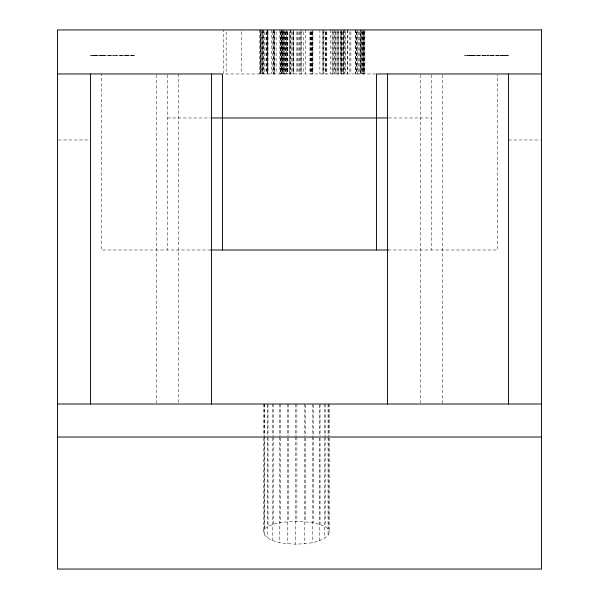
<?xml version="1.0" encoding="UTF-8"?>
<svg xmlns="http://www.w3.org/2000/svg" width="599" height="599" viewBox="0 0 599 599"><rect width="100%" height="100%" fill="white"/><g stroke="black" fill="none" stroke-linecap="round" stroke-linejoin="round"><path stroke-width="0.45" stroke-dasharray="3 2.25" d="M134.453 55.34L131.51 55.34L134.348 55.325M491.996 55.303L508.529 55.303L489.87 55.318M96.379 55.31L90.471 55.303L91.595 55.318M470.417 55.318L464.547 55.303L498.81 55.31M329.33 437.959L329.33 532.129L328.057 535.296C319.522 543.278 306.823 543.69 295.771 544.177C284.982 543.518 272.343 543.128 264.301 534.9L263.32 531.717L264.593 528.647L264.593 437.023M264.593 528.647C273.78 521.931 285.97 521.991 296.879 521.489C307.512 522.141 319.604 522.014 328.349 528.969L329.33 532.129M506.627 55.34L507.877 55.303M92.373 55.34L116.393 55.303M133.802 55.303L115.802 55.318M94.672 55.34L101.253 55.318M475.554 55.34L466.778 55.31M131.51 55.34L132.132 55.303L116.251 55.31M501.266 55.34L500.36 55.295L506.2 55.303M114.768 55.333L99.936 55.31M490.461 55.303L472.424 55.31M505.593 55.333L506.222 55.295M123.461 55.34L128.583 55.318M122.338 55.303L117.928 55.303M125.386 55.34L129.766 55.31M504.777 55.325L505.167 55.318M128.807 55.34L127.475 55.31L130.552 55.31M503.849 55.31L499.064 55.31M105.671 55.333L103.522 55.34L106.457 55.31M479.739 55.333L477.59 55.34L480.525 55.31M91.812 55.318L93.414 55.34M485.729 55.303L482.607 55.303M111.706 55.303L108.539 55.303M102.639 55.303L94.38 55.31M471.525 55.31L472.708 55.303M375.543 73.962L223.405 73.962L223.405 29.95M167.473 117.966L210.399 117.966M388.601 117.966L431.527 117.966M58.373 139.971L90.464 139.971M508.536 139.971L540.627 139.971M210.758 249.993L101.463 249.993L101.463 73.962M388.242 249.993L497.537 249.993L497.537 74.89M487.346 55.303L488.836 55.333M471.817 55.34L469.414 55.303M496.406 55.303L497.529 55.34M490.319 55.31L491.105 55.34M126.292 55.295L127.19 55.34M116.348 55.303L117.037 55.34M466.868 55.295L467.49 55.34M465.221 55.303L465.61 55.333M91.153 55.303L91.542 55.333M442.526 74.89L442.526 404.018M431.527 74.875L431.527 249.993M420.52 74.89L420.52 403.082M364.873 29.95L364.873 73.962M364.267 31.784L364.267 73.962M363.997 31.784L363.997 73.962M363.878 31.784L363.937 73.962M363.803 29.95L363.818 73.962M363.308 31.784L363.308 73.962M362.964 29.95L362.964 73.962M362.597 31.784L362.597 73.962M362.455 31.784L362.455 73.962M361.377 29.95L361.377 73.962M361.115 31.784L361.115 73.962M360.89 31.784L360.89 73.962M359.677 31.784L359.677 73.962M358.606 31.784L358.606 73.962M357.236 29.95L357.236 73.962M356.997 31.784L356.997 73.962M356.412 31.784L356.412 73.962M356.188 31.784L356.188 73.962M355.319 29.95L355.319 73.962M355.207 29.95L355.207 73.962M350.879 31.784L350.872 73.962M349.823 31.784L349.823 73.962M347.847 29.95L347.787 73.962M347.69 29.95L347.69 73.962M345.788 31.784L345.788 73.962M344.934 29.95L344.934 73.962M344.081 29.95L344.081 73.962M343.796 31.784L343.796 73.962M343.287 29.95L343.287 73.962M343.145 31.784L343.13 73.962M342.755 31.784L342.755 73.962M341.812 31.784L341.842 73.962M341.52 29.95L341.52 73.962M341.423 31.784L341.423 73.962M341.183 31.784L341.138 73.962M340.352 29.95L340.352 73.962M340.239 31.784L340.187 73.962M338.338 29.95L338.338 73.962M338.053 31.784L338.053 73.962M337.926 31.784L337.926 73.962M337.057 29.95L337.057 73.962M335.964 31.784L335.964 73.962M335.155 31.784L335.155 73.962M334.968 29.95L334.968 73.962M334.1 29.95L334.1 73.962M333.351 31.784L333.351 73.962M332.819 31.784L332.819 73.962M332.116 29.95L332.116 73.962M330.506 29.95L330.423 73.962M329.33 404.018L329.33 436.109M328.349 404.018L328.349 436.109M328.349 437.951L328.349 528.969M328.057 404.018L328.057 436.109M328.057 437.023L328.057 535.296M326.814 31.784L326.814 73.962M326.193 31.784L326.193 73.962M325.422 31.784L325.422 73.962M325.377 31.784L325.377 73.962M325.182 404.018L325.182 436.109M325.182 437.023L325.182 526.573M324.628 404.018L324.628 436.109M324.628 437.951L324.628 538.231M323.909 29.95L323.909 73.962M323.64 31.784L323.64 73.962M322.981 29.95L322.981 73.962M322.846 31.784L322.846 73.962M320.053 404.018L320.053 436.109M320.053 437.959L320.053 524.499M319.873 29.95L319.873 73.962M319.267 404.939L319.267 436.109M319.267 437.959L319.267 540.732M313.307 404.939L313.307 436.109M313.307 437.023L313.307 522.897M312.94 29.95L312.94 73.962M312.558 31.784L312.558 73.962M312.349 404.018L312.349 436.109M312.349 437.023L312.349 542.642M312.176 31.784L312.176 73.962M311.989 31.784L311.989 73.962M311.892 31.784L311.892 73.962M311.802 31.784L311.802 73.962M310.754 31.784L310.754 73.962M310.14 31.784L310.14 73.962M309.997 31.784L309.997 73.962M305.527 29.95L305.527 73.962M305.4 404.939L305.4 436.109M305.4 437.959L305.4 521.864M304.329 404.018L304.329 436.109M304.329 437.951L304.329 543.817M303.543 31.784L303.543 73.962M301.087 29.95L301.087 73.962M301.035 31.784L301.035 73.962M300.915 31.784L300.915 73.962M299.747 31.784L299.747 73.962M298.886 31.784L298.931 73.962M297.621 31.784L297.651 73.962M296.857 31.784L296.857 73.962M296.879 404.018L296.879 436.109M296.879 437.023L296.879 521.489M295.771 404.018L295.771 436.109M295.771 437.023L295.771 544.177M293.757 31.784L293.757 73.962M293.345 31.784L293.345 73.962M293.158 29.95L293.158 73.962M292.859 31.784L292.859 73.962M291.159 31.784L291.159 73.962M290.829 29.95L290.829 73.962M290.59 29.95L290.59 73.962M288.321 404.018L288.321 436.109M288.321 437.959L288.321 521.781M287.782 31.784L287.782 73.962M287.542 31.784L287.542 73.962M287.445 31.784L287.445 73.962M287.25 404.018L287.25 436.109M287.25 437.959L287.25 543.705M287.176 31.784L287.176 73.962M286.494 29.95L286.494 73.962M286.262 31.784L286.262 73.962M285.925 31.784L285.925 73.962M285.371 31.784L285.371 73.962M285.027 31.784L285.027 73.962M284.503 31.784L284.503 73.962M284.181 29.95L284.181 73.962M283.409 29.95L283.409 73.962M283.222 31.784L283.222 73.962M283.028 31.784L283.028 73.962M282.758 29.95L282.758 73.962M282.414 31.784L282.414 73.962M282.264 31.784L282.264 73.962M281.807 29.95L281.785 73.962M281.485 29.95L281.485 73.962M281.455 29.95L281.403 73.962M281.231 31.784L281.231 73.962M280.706 31.784L280.706 73.962M280.527 31.784L280.527 73.962M280.265 31.784L280.265 73.962M280.302 404.018L280.302 436.109M280.302 437.959L280.302 522.725M279.898 29.95L279.898 73.962M279.344 404.018L279.344 436.109M279.344 437.023L279.344 542.432M276.102 31.784L276.102 73.962M274.582 31.784L274.582 73.962M274.342 29.95L274.342 73.962M274.057 31.784L274.057 73.962M273.676 29.95L273.676 73.962M273.533 29.95L273.533 73.962M273.384 404.018L273.384 436.109M273.384 437.023L273.384 524.267M272.822 31.784L272.822 73.962M272.597 404.018L272.597 436.109M272.597 437.959L272.597 540.44M271.639 29.95L271.639 73.962M268.023 404.018L268.023 436.109M268.023 437.959L268.023 526.281M267.978 31.784L267.978 73.962M267.843 29.95L267.843 73.962M267.671 31.784L267.671 73.962M267.386 29.95L267.468 73.962M267.468 404.939L267.468 436.109M267.468 437.023L267.468 537.872M266.989 31.784L266.989 73.962M266.795 31.784L266.795 73.962M266.038 31.784L266.038 73.962M264.518 31.784L264.518 73.962M264.593 404.018L264.593 436.109M264.301 404.018L264.301 436.109M264.301 437.023L264.301 534.9M263.32 404.018L263.32 436.109M263.32 437.951L263.32 531.717M263.201 29.95L263.261 73.962M263.036 29.95L263.036 73.962M262.998 31.784L262.901 73.962M262.819 29.95L262.819 73.962M262.714 31.784L262.714 73.962M261.763 31.784L261.763 73.962M261.119 29.95L261.119 73.962M260.745 31.784L260.745 73.962M260.415 73.962L260.415 29.95L260.288 73.962M259.487 29.95L259.487 73.962M241.726 31.784L241.726 73.962M226.16 31.784L226.16 73.962M178.48 73.962L178.48 403.082M167.473 74.875L167.473 249.993M156.474 74.89L156.474 403.082M360.65 73.962L360.65 29.95L360.583 73.962M289.235 73.962L289.235 31.784L289.205 73.962"/><path stroke-width="0.9" d="M57.452 73.962L222.484 73.962L222.484 249.993M541.548 73.962L376.516 73.962L376.516 249.993M211.297 117.966L387.703 117.966M210.758 249.993L388.242 249.993M57.452 404.018L541.548 404.018M57.452 437.023L541.548 437.023M508.536 73.962L508.536 404.018M387.516 73.962L387.516 404.018M211.484 73.962L211.484 404.018M90.464 73.962L90.464 404.018M541.548 29.95L57.452 29.95L57.452 569.05L541.548 569.05L541.548 29.95"/></g></svg>
